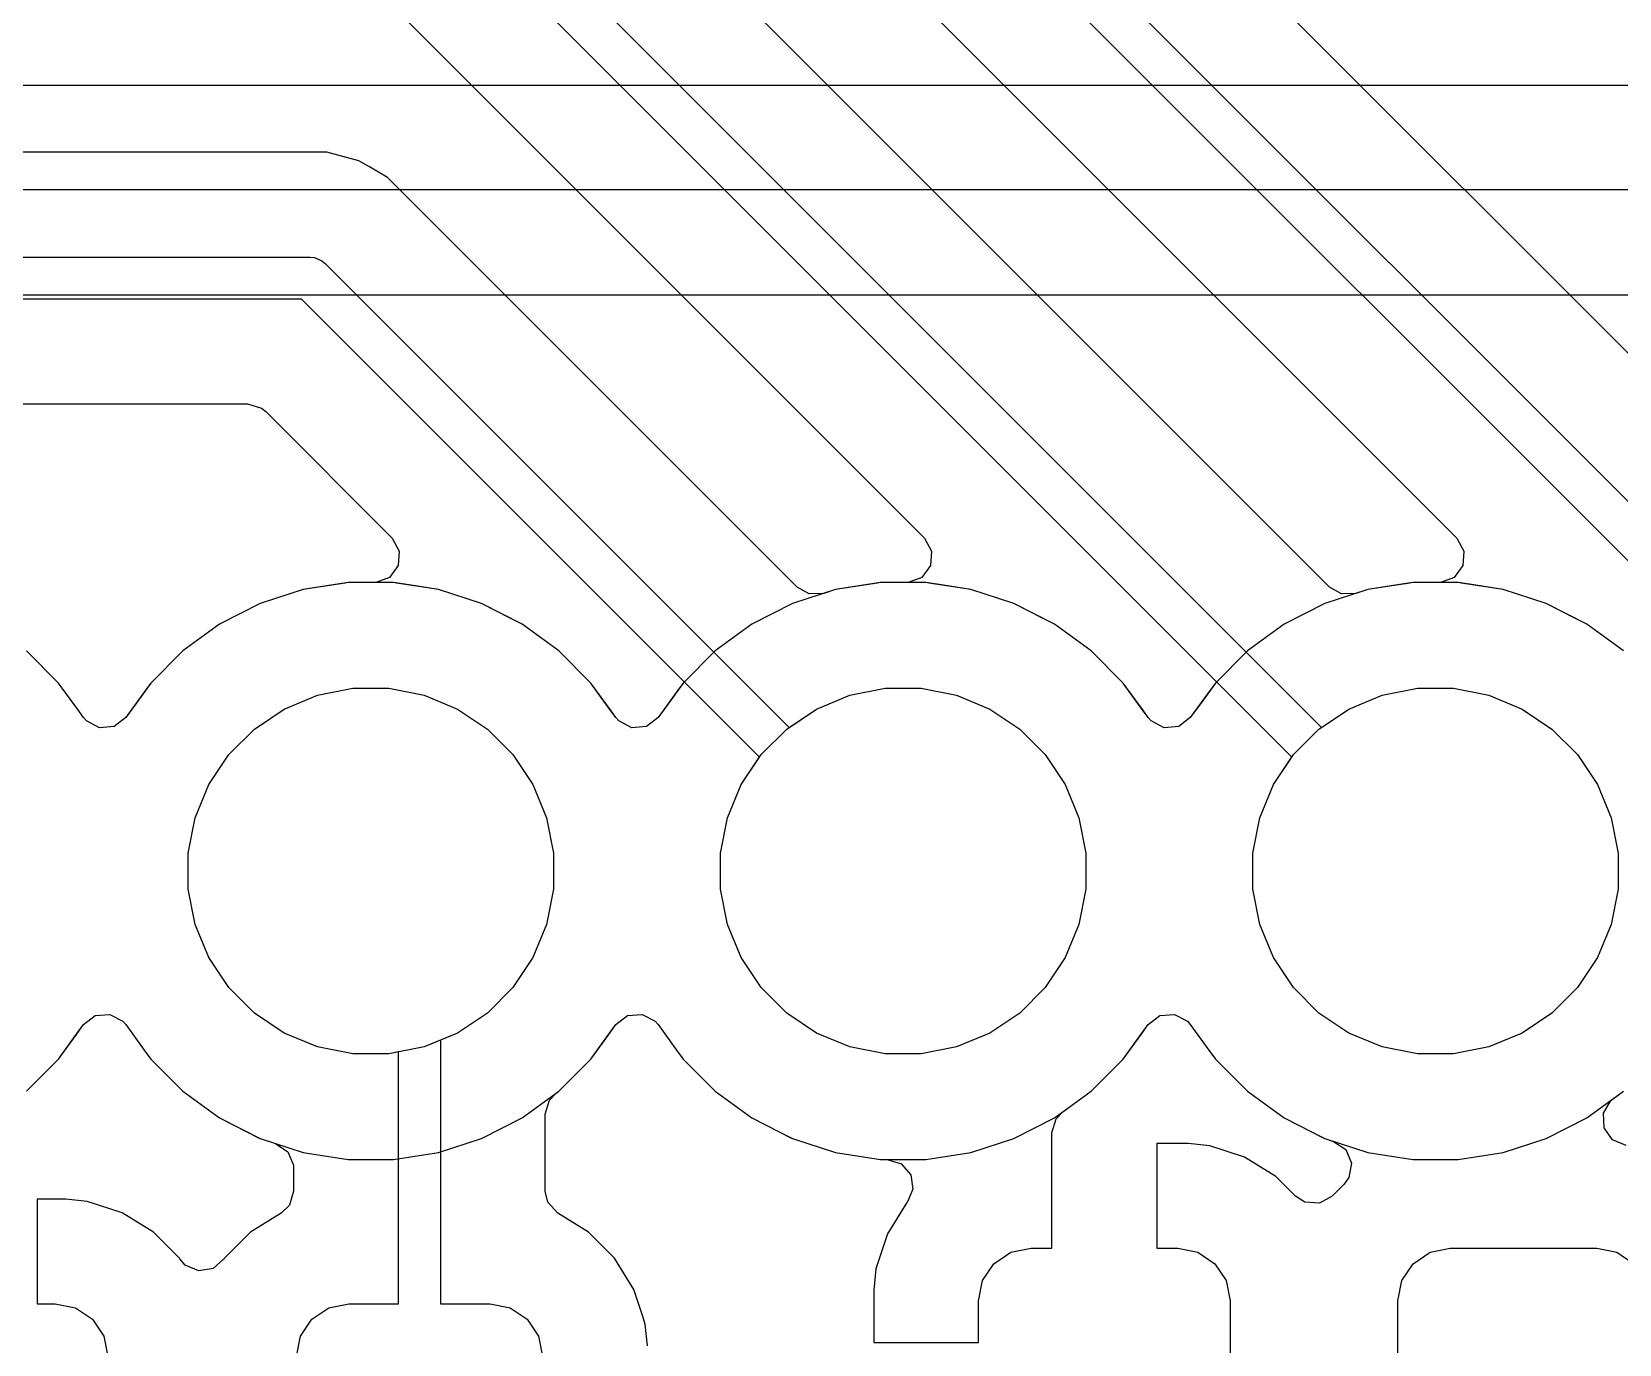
# Model space of a CAD drawing. Header units: inches. Extents: x 6.57 to 9.79, y -8.72 to -3.17.
# Drawn here: x 8.7749 to 9.0731, y -8.5928 to -8.3463 of the extents above; entities that cross this region are included whole.
import ezdxf

# ---------------------------------------------------------------- set-up
doc = ezdxf.new("R2010")
doc.units = ezdxf.units.IN
doc.header["$MEASUREMENT"] = 0
doc.layers.add('F.Cu', color=13, linetype='CONTINUOUS', true_color=0xc83434)

msp = doc.modelspace()

# ---------------------------------------------------------------- linework, layer by layer
at = {"layer": 'F.Cu', "linetype": 'CONTINUOUS'}
for p, q in [((8.59257, -8.05236), (9.01717, -8.47695)), ((8.69281, -8.0526), (9.11717, -8.47695)), ((9.0116, -8.48252), (8.58585, -8.05678)), ((9.1116, -8.48252), (8.68609, -8.05701)), ((8.5744, -8.07319), (8.94261, -8.4414)), ((8.67464, -8.07343), (9.04261, -8.4414)), ((9.01869, -8.45061), (8.8041, -8.23602)), ((9.11869, -8.45061), (8.97206, -8.30398)), ((8.57638, -8.3563), (9.46021, -8.3563)), ((8.82379, -8.36891), (8.41421, -8.36891)), ((8.82408, -8.36891), (8.82379, -8.36891)), ((8.82379, -8.36891), (8.82379, -8.36891)), ((8.83031, -8.36891), (8.82408, -8.36891)), ((8.83632, -8.37052), (8.83031, -8.36891)), ((8.8383, -8.37166), (8.83632, -8.37052)), ((8.84171, -8.37363), (8.8383, -8.37166)), ((8.8383, -8.37166), (8.8383, -8.37166)), ((8.8383, -8.37166), (8.8383, -8.37166)), ((8.84639, -8.37831), (8.84171, -8.37363)), ((8.84171, -8.37363), (8.84171, -8.37363)), ((9.46429, -8.37598), (8.58045, -8.37598)), ((8.91869, -8.45061), (8.84639, -8.37831)), ((8.84639, -8.37831), (8.84639, -8.37831)), ((8.40403, -8.38861), (8.8272, -8.38861)), ((8.8272, -8.38861), (8.82797, -8.38869)), ((8.82797, -8.38869), (8.82938, -8.38928)), ((8.82938, -8.38928), (8.82998, -8.38977)), ((8.82998, -8.38977), (8.91717, -8.47695)), ((8.82557, -8.39649), (8.40239, -8.39649)), ((8.59064, -8.39569), (9.4672, -8.39569)), ((8.9116, -8.48252), (8.82557, -8.39649)), ((8.41272, -8.41619), (8.81538, -8.41619)), ((8.81538, -8.41619), (8.81802, -8.41697)), ((8.81802, -8.41697), (8.81883, -8.41762)), ((8.81883, -8.41762), (8.84261, -8.4414)), ((8.84261, -8.4414), (8.84393, -8.44381)), ((8.94261, -8.4414), (8.94393, -8.44381)), ((9.04261, -8.4414), (9.04393, -8.44381)), ((8.84393, -8.44381), (8.84373, -8.44656)), ((8.94393, -8.44381), (8.94373, -8.44656)), ((9.04393, -8.44381), (9.04373, -8.44656)), ((8.84208, -8.44876), (8.83951, -8.44972)), ((8.84373, -8.44656), (8.84208, -8.44876)), ((8.94208, -8.44876), (8.93951, -8.44972)), ((8.94373, -8.44656), (8.94208, -8.44876)), ((9.04208, -8.44876), (9.03951, -8.44972)), ((9.04373, -8.44656), (9.04208, -8.44876)), ((8.82589, -8.45107), (8.81778, -8.4537)), ((8.82589, -8.45107), (8.81778, -8.4537)), ((8.82589, -8.45107), (8.81778, -8.4537)), ((8.82589, -8.45107), (8.81778, -8.4537)), ((8.83375, -8.44982), (8.82589, -8.45107)), ((8.83189, -8.45012), (8.82589, -8.45107)), ((8.83151, -8.45018), (8.82589, -8.45107)), ((8.83151, -8.45018), (8.82589, -8.45107)), ((8.82589, -8.45107), (8.82589, -8.45107)), ((8.82589, -8.45107), (8.82589, -8.45107)), ((8.82589, -8.45107), (8.82589, -8.45107)), ((8.82589, -8.45107), (8.82589, -8.45107)), ((8.83432, -8.44973), (8.83151, -8.45018)), ((8.83432, -8.44973), (8.83151, -8.45018)), ((8.83432, -8.44973), (8.83189, -8.45012)), ((8.83432, -8.44973), (8.83375, -8.44982)), ((8.83916, -8.44973), (8.83432, -8.44973)), ((8.84285, -8.44973), (8.83432, -8.44973)), ((8.84285, -8.44973), (8.83432, -8.44973)), ((8.84285, -8.44973), (8.83432, -8.44973)), ((8.83951, -8.44972), (8.83916, -8.44973)), ((8.84342, -8.44982), (8.84285, -8.44973)), ((8.84496, -8.45007), (8.84285, -8.44973)), ((8.84496, -8.45007), (8.84285, -8.44973)), ((8.85128, -8.45107), (8.84342, -8.44982)), ((8.85128, -8.45107), (8.84496, -8.45007)), ((8.85128, -8.45107), (8.84496, -8.45007)), ((8.85939, -8.4537), (8.85128, -8.45107)), ((8.85939, -8.4537), (8.85128, -8.45107)), ((8.85939, -8.4537), (8.85128, -8.45107)), ((8.92589, -8.45107), (8.91778, -8.4537)), ((8.92589, -8.45107), (8.91778, -8.4537)), ((8.92589, -8.45107), (8.91778, -8.4537)), ((8.9209, -8.45187), (8.91869, -8.45061)), ((8.92589, -8.45107), (8.92365, -8.4518)), ((8.93375, -8.44982), (8.92589, -8.45107)), ((8.93189, -8.45012), (8.92589, -8.45107)), ((8.93151, -8.45018), (8.92589, -8.45107)), ((8.93151, -8.45018), (8.92589, -8.45107)), ((8.92589, -8.45107), (8.92589, -8.45107)), ((8.92589, -8.45107), (8.92589, -8.45107)), ((8.92589, -8.45107), (8.92589, -8.45107)), ((8.93432, -8.44973), (8.93151, -8.45018)), ((8.93432, -8.44973), (8.93151, -8.45018)), ((8.93432, -8.44973), (8.93189, -8.45012)), ((8.93432, -8.44973), (8.93375, -8.44982)), ((8.93916, -8.44973), (8.93432, -8.44973)), ((8.94285, -8.44973), (8.93432, -8.44973)), ((8.94285, -8.44973), (8.93432, -8.44973)), ((8.94285, -8.44973), (8.93432, -8.44973)), ((8.93951, -8.44972), (8.93916, -8.44973)), ((8.94342, -8.44982), (8.94285, -8.44973)), ((8.94496, -8.45007), (8.94285, -8.44973)), ((8.94496, -8.45007), (8.94285, -8.44973)), ((8.95128, -8.45107), (8.94342, -8.44982)), ((8.95128, -8.45107), (8.94496, -8.45007)), ((8.95128, -8.45107), (8.94496, -8.45007)), ((8.95939, -8.4537), (8.95128, -8.45107)), ((8.95939, -8.4537), (8.95128, -8.45107)), ((8.95939, -8.4537), (8.95128, -8.45107)), ((9.02589, -8.45107), (9.01778, -8.4537)), ((9.02589, -8.45107), (9.01778, -8.4537)), ((9.02589, -8.45107), (9.01778, -8.4537)), ((9.0209, -8.45187), (9.01869, -8.45061)), ((9.02589, -8.45107), (9.02365, -8.4518)), ((9.03374, -8.44982), (9.02589, -8.45107)), ((9.03263, -8.45), (9.02589, -8.45107)), ((9.03189, -8.45012), (9.02589, -8.45107)), ((9.03151, -8.45018), (9.02589, -8.45107)), ((9.02589, -8.45107), (9.02589, -8.45107)), ((9.02589, -8.45107), (9.02589, -8.45107)), ((9.02589, -8.45107), (9.02589, -8.45107)), ((9.03432, -8.44973), (9.03151, -8.45018)), ((9.03432, -8.44973), (9.03189, -8.45012)), ((9.03432, -8.44973), (9.03263, -8.45)), ((9.03432, -8.44973), (9.03374, -8.44982)), ((9.03916, -8.44973), (9.03432, -8.44973)), ((9.04285, -8.44973), (9.03432, -8.44973)), ((9.04285, -8.44973), (9.03432, -8.44973)), ((9.04285, -8.44973), (9.03432, -8.44973)), ((9.03951, -8.44972), (9.03916, -8.44973)), ((9.04342, -8.44982), (9.04285, -8.44973)), ((9.04496, -8.45007), (9.04285, -8.44973)), ((9.04496, -8.45007), (9.04285, -8.44973)), ((9.05128, -8.45107), (9.04342, -8.44982)), ((9.05128, -8.45107), (9.04496, -8.45007)), ((9.05128, -8.45107), (9.04496, -8.45007)), ((9.05939, -8.4537), (9.05128, -8.45107)), ((9.05939, -8.4537), (9.05128, -8.45107)), ((9.05939, -8.4537), (9.05128, -8.45107)), ((8.81778, -8.4537), (8.81017, -8.45758)), ((8.81778, -8.4537), (8.81017, -8.45758)), ((8.81778, -8.4537), (8.81017, -8.45758)), ((8.81778, -8.4537), (8.81017, -8.45758)), ((8.86699, -8.45758), (8.85939, -8.4537)), ((8.86699, -8.45758), (8.85939, -8.4537)), ((8.86487, -8.45649), (8.85939, -8.4537)), ((8.91778, -8.4537), (8.91017, -8.45758)), ((8.91778, -8.4537), (8.91017, -8.45758)), ((8.91778, -8.4537), (8.91017, -8.45758)), ((8.92365, -8.4518), (8.9209, -8.45187)), ((8.96699, -8.45758), (8.95939, -8.4537)), ((8.96699, -8.45758), (8.95939, -8.4537)), ((8.96487, -8.45649), (8.95939, -8.4537)), ((9.01778, -8.4537), (9.01017, -8.45758)), ((9.01778, -8.4537), (9.01017, -8.45758)), ((9.01778, -8.4537), (9.01017, -8.45758)), ((9.02365, -8.4518), (9.0209, -8.45187)), ((9.06699, -8.45758), (9.05939, -8.4537)), ((9.06699, -8.45758), (9.05939, -8.4537)), ((9.06487, -8.45649), (9.05939, -8.4537)), ((8.81017, -8.45758), (8.80327, -8.46259)), ((8.81017, -8.45758), (8.80327, -8.46259)), ((8.81017, -8.45758), (8.80327, -8.46259)), ((8.81017, -8.45758), (8.80327, -8.46259)), ((8.86699, -8.45758), (8.86487, -8.45649)), ((8.87389, -8.46259), (8.86699, -8.45758)), ((8.86699, -8.45758), (8.86699, -8.45758)), ((8.87389, -8.46259), (8.86699, -8.45758)), ((8.87389, -8.46259), (8.86699, -8.45758)), ((8.91017, -8.45758), (8.90327, -8.46259)), ((8.91017, -8.45758), (8.90327, -8.46259)), ((8.91017, -8.45758), (8.90327, -8.46259)), ((8.96699, -8.45758), (8.96487, -8.45649)), ((8.97389, -8.46259), (8.96699, -8.45758)), ((8.96699, -8.45758), (8.96699, -8.45758)), ((8.97389, -8.46259), (8.96699, -8.45758)), ((8.97389, -8.46259), (8.96699, -8.45758)), ((9.01017, -8.45758), (9.00327, -8.46259)), ((9.01017, -8.45758), (9.00327, -8.46259)), ((9.01017, -8.45758), (9.00327, -8.46259)), ((9.06699, -8.45758), (9.06487, -8.45649)), ((9.07389, -8.46259), (9.06699, -8.45758)), ((9.06699, -8.45758), (9.06699, -8.45758)), ((9.07389, -8.46259), (9.06699, -8.45758)), ((9.07389, -8.46259), (9.06699, -8.45758)), ((8.77993, -8.46862), (8.77389, -8.46259)), ((8.77993, -8.46862), (8.77389, -8.46259)), ((8.77993, -8.46862), (8.77389, -8.46259)), ((8.77993, -8.46862), (8.77389, -8.46259)), ((8.80327, -8.46259), (8.79724, -8.46862)), ((8.80327, -8.46259), (8.79724, -8.46862)), ((8.80327, -8.46259), (8.79724, -8.46862)), ((8.80327, -8.46259), (8.79724, -8.46862)), ((8.87993, -8.46862), (8.87389, -8.46259)), ((8.87993, -8.46862), (8.87389, -8.46259)), ((8.87993, -8.46862), (8.87389, -8.46259)), ((8.90327, -8.46259), (8.89724, -8.46862)), ((8.90327, -8.46259), (8.89724, -8.46862)), ((8.90327, -8.46259), (8.89724, -8.46862)), ((8.97993, -8.46862), (8.97389, -8.46259)), ((8.97993, -8.46862), (8.97389, -8.46259)), ((8.97993, -8.46862), (8.97389, -8.46259)), ((9.00327, -8.46259), (8.99724, -8.46862)), ((9.00327, -8.46259), (8.99724, -8.46862)), ((9.00327, -8.46259), (8.99724, -8.46862)), ((8.78373, -8.47386), (8.77993, -8.46862)), ((8.78351, -8.47356), (8.77993, -8.46862)), ((8.78373, -8.47386), (8.77993, -8.46862)), ((8.78373, -8.47386), (8.77993, -8.46862)), ((8.79724, -8.46862), (8.79442, -8.47251)), ((8.79724, -8.46862), (8.79442, -8.47251)), ((8.79724, -8.46862), (8.79442, -8.47251)), ((8.79724, -8.46862), (8.79646, -8.4697)), ((8.79724, -8.46862), (8.79724, -8.46862)), ((8.79724, -8.46862), (8.79724, -8.46862)), ((8.79724, -8.46862), (8.79724, -8.46862)), ((8.79724, -8.46862), (8.79724, -8.46862)), ((8.79724, -8.46862), (8.79724, -8.46862)), ((8.79724, -8.46862), (8.79724, -8.46862)), ((8.79724, -8.46862), (8.79724, -8.46862)), ((8.79724, -8.46862), (8.79724, -8.46862)), ((8.82857, -8.47092), (8.8352, -8.4696)), ((8.82857, -8.47092), (8.8352, -8.4696)), ((8.82857, -8.47092), (8.8352, -8.4696)), ((8.82857, -8.47092), (8.8352, -8.4696)), ((8.8352, -8.4696), (8.84196, -8.4696)), ((8.8352, -8.4696), (8.84196, -8.4696)), ((8.8352, -8.4696), (8.84196, -8.4696)), ((8.8352, -8.4696), (8.84196, -8.4696)), ((8.84196, -8.4696), (8.8486, -8.47092)), ((8.84196, -8.4696), (8.8486, -8.47092)), ((8.84196, -8.4696), (8.8486, -8.47092)), ((8.84196, -8.4696), (8.8486, -8.47092)), ((8.88351, -8.47356), (8.87993, -8.46862)), ((8.88373, -8.47386), (8.87993, -8.46862)), ((8.88373, -8.47386), (8.87993, -8.46862)), ((8.89724, -8.46862), (8.89442, -8.47251)), ((8.89724, -8.46862), (8.89442, -8.47251)), ((8.89724, -8.46862), (8.89646, -8.4697)), ((8.89724, -8.46862), (8.89724, -8.46862)), ((8.89724, -8.46862), (8.89724, -8.46862)), ((8.89724, -8.46862), (8.89724, -8.46862)), ((8.89724, -8.46862), (8.89724, -8.46862)), ((8.89724, -8.46862), (8.89724, -8.46862)), ((8.89724, -8.46862), (8.89724, -8.46862)), ((8.92857, -8.47092), (8.9352, -8.4696)), ((8.92857, -8.47092), (8.9352, -8.4696)), ((8.92857, -8.47092), (8.9352, -8.4696)), ((8.92857, -8.47092), (8.9352, -8.4696)), ((8.9352, -8.4696), (8.94196, -8.4696)), ((8.9352, -8.4696), (8.94196, -8.4696)), ((8.9352, -8.4696), (8.94196, -8.4696)), ((8.9352, -8.4696), (8.94196, -8.4696)), ((8.94196, -8.4696), (8.9486, -8.47092)), ((8.94196, -8.4696), (8.9486, -8.47092)), ((8.94196, -8.4696), (8.9486, -8.47092)), ((8.94196, -8.4696), (8.9486, -8.47092)), ((8.98351, -8.47356), (8.97993, -8.46862)), ((8.98373, -8.47386), (8.97993, -8.46862)), ((8.98373, -8.47386), (8.97993, -8.46862)), ((8.99724, -8.46862), (8.99442, -8.47251)), ((8.99724, -8.46862), (8.99442, -8.47251)), ((8.99724, -8.46862), (8.99646, -8.4697)), ((8.99724, -8.46862), (8.99724, -8.46862)), ((8.99724, -8.46862), (8.99724, -8.46862)), ((8.99724, -8.46862), (8.99724, -8.46862)), ((8.99724, -8.46862), (8.99724, -8.46862)), ((8.99724, -8.46862), (8.99724, -8.46862)), ((8.99724, -8.46862), (8.99724, -8.46862)), ((9.02857, -8.47092), (9.0352, -8.4696)), ((9.02857, -8.47092), (9.0352, -8.4696)), ((9.02857, -8.47092), (9.0352, -8.4696)), ((9.02857, -8.47092), (9.0352, -8.4696)), ((9.0352, -8.4696), (9.04196, -8.4696)), ((9.0352, -8.4696), (9.04196, -8.4696)), ((9.0352, -8.4696), (9.04196, -8.4696)), ((9.0352, -8.4696), (9.04196, -8.4696)), ((9.04196, -8.4696), (9.0486, -8.47092)), ((9.04196, -8.4696), (9.0486, -8.47092)), ((9.04196, -8.4696), (9.0486, -8.47092)), ((9.04196, -8.4696), (9.0486, -8.47092)), ((8.79646, -8.4697), (8.79253, -8.4751)), ((8.79442, -8.47251), (8.79253, -8.4751)), ((8.79442, -8.47251), (8.79253, -8.4751)), ((8.79442, -8.47251), (8.79253, -8.4751)), ((8.82232, -8.47351), (8.82857, -8.47092)), ((8.82232, -8.47351), (8.82857, -8.47092)), ((8.82232, -8.47351), (8.82857, -8.47092)), ((8.82232, -8.47351), (8.82857, -8.47092)), ((8.8486, -8.47092), (8.85485, -8.47351)), ((8.8486, -8.47092), (8.85485, -8.47351)), ((8.8486, -8.47092), (8.85485, -8.47351)), ((8.8486, -8.47092), (8.85485, -8.47351)), ((8.89646, -8.4697), (8.89253, -8.4751)), ((8.89442, -8.47251), (8.89253, -8.4751)), ((8.89442, -8.47251), (8.89253, -8.4751)), ((8.92232, -8.47351), (8.92857, -8.47092)), ((8.92232, -8.47351), (8.92857, -8.47092)), ((8.92232, -8.47351), (8.92857, -8.47092)), ((8.92232, -8.47351), (8.92857, -8.47092)), ((8.9486, -8.47092), (8.95485, -8.47351)), ((8.9486, -8.47092), (8.95485, -8.47351)), ((8.9486, -8.47092), (8.95485, -8.47351)), ((8.9486, -8.47092), (8.95485, -8.47351)), ((8.99646, -8.4697), (8.99253, -8.4751)), ((8.99442, -8.47251), (8.99253, -8.4751)), ((8.99442, -8.47251), (8.99253, -8.4751)), ((9.02232, -8.47351), (9.02857, -8.47092)), ((9.02232, -8.47351), (9.02857, -8.47092)), ((9.02232, -8.47351), (9.02857, -8.47092)), ((9.02232, -8.47351), (9.02857, -8.47092)), ((9.0486, -8.47092), (9.05485, -8.47351)), ((9.0486, -8.47092), (9.05485, -8.47351)), ((9.0486, -8.47092), (9.05485, -8.47351)), ((9.0486, -8.47092), (9.05485, -8.47351)), ((8.78463, -8.4751), (8.78351, -8.47356)), ((8.78463, -8.4751), (8.78373, -8.47386)), ((8.78463, -8.4751), (8.78373, -8.47386)), ((8.78463, -8.4751), (8.78373, -8.47386)), ((8.78518, -8.47573), (8.78463, -8.4751)), ((8.78518, -8.47573), (8.78463, -8.4751)), ((8.78518, -8.47573), (8.78463, -8.4751)), ((8.78518, -8.47573), (8.78463, -8.4751)), ((8.79253, -8.4751), (8.79035, -8.47678)), ((8.79253, -8.4751), (8.79035, -8.47678)), ((8.79253, -8.4751), (8.79035, -8.47678)), ((8.79253, -8.4751), (8.79035, -8.47678)), ((8.8167, -8.47727), (8.82232, -8.47351)), ((8.8167, -8.47727), (8.82232, -8.47351)), ((8.8167, -8.47727), (8.82232, -8.47351)), ((8.8167, -8.47727), (8.82232, -8.47351)), ((8.85485, -8.47351), (8.86047, -8.47727)), ((8.85485, -8.47351), (8.86047, -8.47727)), ((8.85485, -8.47351), (8.86047, -8.47727)), ((8.85485, -8.47351), (8.86047, -8.47727)), ((8.88463, -8.4751), (8.88351, -8.47356)), ((8.88463, -8.4751), (8.88373, -8.47386)), ((8.88463, -8.4751), (8.88373, -8.47386)), ((8.88518, -8.47573), (8.88463, -8.4751)), ((8.88518, -8.47573), (8.88463, -8.4751)), ((8.88518, -8.47573), (8.88463, -8.4751)), ((8.89253, -8.4751), (8.89035, -8.47678)), ((8.89253, -8.4751), (8.89035, -8.47678)), ((8.89253, -8.4751), (8.89035, -8.47678)), ((8.9167, -8.47727), (8.92232, -8.47351)), ((8.9167, -8.47727), (8.92232, -8.47351)), ((8.9167, -8.47727), (8.92232, -8.47351)), ((8.91717, -8.47695), (8.92232, -8.47351)), ((8.95485, -8.47351), (8.96047, -8.47727)), ((8.95485, -8.47351), (8.96047, -8.47727)), ((8.95485, -8.47351), (8.96047, -8.47727)), ((8.95485, -8.47351), (8.96047, -8.47727)), ((8.98463, -8.4751), (8.98351, -8.47356)), ((8.98463, -8.4751), (8.98373, -8.47386)), ((8.98463, -8.4751), (8.98373, -8.47386)), ((8.98518, -8.47573), (8.98463, -8.4751)), ((8.98518, -8.47573), (8.98463, -8.4751)), ((8.98518, -8.47573), (8.98463, -8.4751)), ((8.99253, -8.4751), (8.99035, -8.47678)), ((8.99253, -8.4751), (8.99035, -8.47678)), ((8.99253, -8.4751), (8.99035, -8.47678)), ((9.0167, -8.47727), (9.02232, -8.47351)), ((9.0167, -8.47727), (9.02232, -8.47351)), ((9.0167, -8.47727), (9.02232, -8.47351)), ((9.01717, -8.47695), (9.02232, -8.47351)), ((9.05485, -8.47351), (9.06047, -8.47727)), ((9.05485, -8.47351), (9.06047, -8.47727)), ((9.05485, -8.47351), (9.06047, -8.47727)), ((9.05485, -8.47351), (9.06047, -8.47727)), ((8.78761, -8.47702), (8.78518, -8.47573)), ((8.78761, -8.47702), (8.78518, -8.47573)), ((8.78761, -8.47702), (8.78518, -8.47573)), ((8.78761, -8.47702), (8.78518, -8.47573)), ((8.79035, -8.47678), (8.78761, -8.47702)), ((8.79035, -8.47678), (8.78761, -8.47702)), ((8.79035, -8.47678), (8.78761, -8.47702)), ((8.79035, -8.47678), (8.78761, -8.47702)), ((8.81191, -8.48205), (8.8167, -8.47727)), ((8.81191, -8.48205), (8.8167, -8.47727)), ((8.81191, -8.48205), (8.8167, -8.47727)), ((8.81191, -8.48205), (8.8167, -8.47727)), ((8.86047, -8.47727), (8.86525, -8.48205)), ((8.86047, -8.47727), (8.86525, -8.48205)), ((8.86047, -8.47727), (8.86525, -8.48205)), ((8.86047, -8.47727), (8.86525, -8.48205)), ((8.88761, -8.47702), (8.88518, -8.47573)), ((8.88761, -8.47702), (8.88518, -8.47573)), ((8.88761, -8.47702), (8.88518, -8.47573)), ((8.89035, -8.47678), (8.88761, -8.47702)), ((8.89035, -8.47678), (8.88761, -8.47702)), ((8.89035, -8.47678), (8.88761, -8.47702)), ((8.91191, -8.48205), (8.9167, -8.47727)), ((8.91191, -8.48205), (8.9167, -8.47727)), ((8.91191, -8.48205), (8.9167, -8.47727)), ((8.96047, -8.47727), (8.96525, -8.48205)), ((8.96047, -8.47727), (8.96525, -8.48205)), ((8.96047, -8.47727), (8.96525, -8.48205)), ((8.96047, -8.47727), (8.96525, -8.48205)), ((8.98761, -8.47702), (8.98518, -8.47573)), ((8.98761, -8.47702), (8.98518, -8.47573)), ((8.98761, -8.47702), (8.98518, -8.47573)), ((8.99035, -8.47678), (8.98761, -8.47702)), ((8.99035, -8.47678), (8.98761, -8.47702)), ((8.99035, -8.47678), (8.98761, -8.47702)), ((9.01191, -8.48205), (9.0167, -8.47727)), ((9.01191, -8.48205), (9.0167, -8.47727)), ((9.01191, -8.48205), (9.0167, -8.47727)), ((9.06047, -8.47727), (9.06525, -8.48205)), ((9.06047, -8.47727), (9.06525, -8.48205)), ((9.06047, -8.47727), (9.06525, -8.48205)), ((9.06047, -8.47727), (9.06525, -8.48205)), ((8.80816, -8.48767), (8.81191, -8.48205)), ((8.80816, -8.48767), (8.81191, -8.48205)), ((8.80816, -8.48767), (8.81191, -8.48205)), ((8.80816, -8.48767), (8.81191, -8.48205)), ((8.86525, -8.48205), (8.86901, -8.48767)), ((8.86525, -8.48205), (8.86901, -8.48767)), ((8.86525, -8.48205), (8.86901, -8.48767)), ((8.86525, -8.48205), (8.86901, -8.48767)), ((8.90816, -8.48767), (8.91191, -8.48205)), ((8.90816, -8.48767), (8.91191, -8.48205)), ((8.90816, -8.48767), (8.91191, -8.48205)), ((8.90816, -8.48767), (8.9116, -8.48252)), ((8.96525, -8.48205), (8.96901, -8.48767)), ((8.96525, -8.48205), (8.96901, -8.48767)), ((8.96525, -8.48205), (8.96901, -8.48767)), ((8.96525, -8.48205), (8.96901, -8.48767)), ((9.00816, -8.48767), (9.01191, -8.48205)), ((9.00816, -8.48767), (9.01191, -8.48205)), ((9.00816, -8.48767), (9.01191, -8.48205)), ((9.00816, -8.48767), (9.0116, -8.48252)), ((9.06525, -8.48205), (9.06901, -8.48767)), ((9.06525, -8.48205), (9.06901, -8.48767)), ((9.06525, -8.48205), (9.06901, -8.48767)), ((9.06525, -8.48205), (9.06901, -8.48767)), ((8.80557, -8.49392), (8.80816, -8.48767)), ((8.80557, -8.49392), (8.80816, -8.48767)), ((8.80557, -8.49392), (8.80816, -8.48767)), ((8.80557, -8.49392), (8.80816, -8.48767)), ((8.86901, -8.48767), (8.8716, -8.49392)), ((8.86901, -8.48767), (8.8716, -8.49392)), ((8.86901, -8.48767), (8.8716, -8.49392)), ((8.86901, -8.48767), (8.8716, -8.49392)), ((8.90557, -8.49392), (8.90816, -8.48767)), ((8.90557, -8.49392), (8.90816, -8.48767)), ((8.90557, -8.49392), (8.90816, -8.48767)), ((8.90557, -8.49392), (8.90816, -8.48767)), ((8.96901, -8.48767), (8.9716, -8.49392)), ((8.96901, -8.48767), (8.9716, -8.49392)), ((8.96901, -8.48767), (8.9716, -8.49392)), ((8.96901, -8.48767), (8.9716, -8.49392)), ((9.00557, -8.49392), (9.00816, -8.48767)), ((9.00557, -8.49392), (9.00816, -8.48767)), ((9.00557, -8.49392), (9.00816, -8.48767)), ((9.00557, -8.49392), (9.00816, -8.48767)), ((9.06901, -8.48767), (9.0716, -8.49392)), ((9.06901, -8.48767), (9.0716, -8.49392)), ((9.06901, -8.48767), (9.0716, -8.49392)), ((9.06901, -8.48767), (9.0716, -8.49392)), ((8.80425, -8.50056), (8.80557, -8.49392)), ((8.80425, -8.50056), (8.80557, -8.49392)), ((8.80425, -8.50056), (8.80557, -8.49392)), ((8.80425, -8.50056), (8.80557, -8.49392)), ((8.8716, -8.49392), (8.87292, -8.50056)), ((8.8716, -8.49392), (8.87292, -8.50056)), ((8.8716, -8.49392), (8.87292, -8.50056)), ((8.8716, -8.49392), (8.87292, -8.50056)), ((8.90425, -8.50056), (8.90557, -8.49392)), ((8.90425, -8.50056), (8.90557, -8.49392)), ((8.90425, -8.50056), (8.90557, -8.49392)), ((8.90425, -8.50056), (8.90557, -8.49392)), ((8.9716, -8.49392), (8.97292, -8.50056)), ((8.9716, -8.49392), (8.97292, -8.50056)), ((8.9716, -8.49392), (8.97292, -8.50056)), ((8.9716, -8.49392), (8.97292, -8.50056)), ((9.00425, -8.50056), (9.00557, -8.49392)), ((9.00425, -8.50056), (9.00557, -8.49392)), ((9.00425, -8.50056), (9.00557, -8.49392)), ((9.00425, -8.50056), (9.00557, -8.49392)), ((9.0716, -8.49392), (9.07292, -8.50056)), ((9.0716, -8.49392), (9.07292, -8.50056)), ((9.0716, -8.49392), (9.07292, -8.50056)), ((9.0716, -8.49392), (9.07292, -8.50056)), ((8.80425, -8.50732), (8.80425, -8.50056)), ((8.80425, -8.50732), (8.80425, -8.50056)), ((8.80425, -8.50732), (8.80425, -8.50056)), ((8.80425, -8.50732), (8.80425, -8.50056)), ((8.87292, -8.50056), (8.87292, -8.50732)), ((8.87292, -8.50056), (8.87292, -8.50732)), ((8.87292, -8.50056), (8.87292, -8.50732)), ((8.87292, -8.50056), (8.87292, -8.50732)), ((8.90425, -8.50732), (8.90425, -8.50056)), ((8.90425, -8.50732), (8.90425, -8.50056)), ((8.90425, -8.50732), (8.90425, -8.50056)), ((8.90425, -8.50732), (8.90425, -8.50056)), ((8.97292, -8.50056), (8.97292, -8.50732)), ((8.97292, -8.50056), (8.97292, -8.50732)), ((8.97292, -8.50056), (8.97292, -8.50732)), ((8.97292, -8.50056), (8.97292, -8.50732)), ((9.00425, -8.50732), (9.00425, -8.50056)), ((9.00425, -8.50732), (9.00425, -8.50056)), ((9.00425, -8.50732), (9.00425, -8.50056)), ((9.00425, -8.50732), (9.00425, -8.50056)), ((9.07292, -8.50056), (9.07292, -8.50732)), ((9.07292, -8.50056), (9.07292, -8.50732)), ((9.07292, -8.50056), (9.07292, -8.50732)), ((9.07292, -8.50056), (9.07292, -8.50732)), ((8.80557, -8.51395), (8.80425, -8.50732)), ((8.80557, -8.51395), (8.80425, -8.50732)), ((8.80557, -8.51395), (8.80425, -8.50732)), ((8.80557, -8.51395), (8.80425, -8.50732)), ((8.87292, -8.50732), (8.8716, -8.51395)), ((8.87292, -8.50732), (8.8716, -8.51395)), ((8.87292, -8.50732), (8.8716, -8.51395)), ((8.87292, -8.50732), (8.8716, -8.51395)), ((8.90557, -8.51395), (8.90425, -8.50732)), ((8.90557, -8.51395), (8.90425, -8.50732)), ((8.90557, -8.51395), (8.90425, -8.50732)), ((8.90557, -8.51395), (8.90425, -8.50732)), ((8.97292, -8.50732), (8.9716, -8.51395)), ((8.97292, -8.50732), (8.9716, -8.51395)), ((8.97292, -8.50732), (8.9716, -8.51395)), ((8.97292, -8.50732), (8.9716, -8.51395)), ((9.00557, -8.51395), (9.00425, -8.50732)), ((9.00557, -8.51395), (9.00425, -8.50732)), ((9.00557, -8.51395), (9.00425, -8.50732)), ((9.00557, -8.51395), (9.00425, -8.50732)), ((9.07292, -8.50732), (9.0716, -8.51395)), ((9.07292, -8.50732), (9.0716, -8.51395)), ((9.07292, -8.50732), (9.0716, -8.51395)), ((9.07292, -8.50732), (9.0716, -8.51395)), ((8.80816, -8.5202), (8.80557, -8.51395)), ((8.80816, -8.5202), (8.80557, -8.51395)), ((8.80816, -8.5202), (8.80557, -8.51395)), ((8.80816, -8.5202), (8.80557, -8.51395)), ((8.8716, -8.51395), (8.86901, -8.5202)), ((8.8716, -8.51395), (8.86901, -8.5202)), ((8.8716, -8.51395), (8.86901, -8.5202)), ((8.8716, -8.51395), (8.86901, -8.5202)), ((8.90816, -8.5202), (8.90557, -8.51395)), ((8.90816, -8.5202), (8.90557, -8.51395)), ((8.90816, -8.5202), (8.90557, -8.51395)), ((8.90816, -8.5202), (8.90557, -8.51395)), ((8.9716, -8.51395), (8.96901, -8.5202)), ((8.9716, -8.51395), (8.96901, -8.5202)), ((8.9716, -8.51395), (8.96901, -8.5202)), ((8.9716, -8.51395), (8.96901, -8.5202)), ((9.00816, -8.5202), (9.00557, -8.51395)), ((9.00816, -8.5202), (9.00557, -8.51395)), ((9.00816, -8.5202), (9.00557, -8.51395)), ((9.00816, -8.5202), (9.00557, -8.51395)), ((9.0716, -8.51395), (9.06901, -8.5202)), ((9.0716, -8.51395), (9.06901, -8.5202)), ((9.0716, -8.51395), (9.06901, -8.5202)), ((9.0716, -8.51395), (9.06901, -8.5202)), ((8.81191, -8.52582), (8.80816, -8.5202)), ((8.81191, -8.52582), (8.80816, -8.5202)), ((8.81191, -8.52582), (8.80816, -8.5202)), ((8.81191, -8.52582), (8.80816, -8.5202)), ((8.86901, -8.5202), (8.86525, -8.52582)), ((8.86901, -8.5202), (8.86525, -8.52582)), ((8.86901, -8.5202), (8.86525, -8.52582)), ((8.86901, -8.5202), (8.86525, -8.52582)), ((8.91191, -8.52582), (8.90816, -8.5202)), ((8.91191, -8.52582), (8.90816, -8.5202)), ((8.91191, -8.52582), (8.90816, -8.5202)), ((8.91191, -8.52582), (8.90816, -8.5202)), ((8.96901, -8.5202), (8.96525, -8.52582)), ((8.96901, -8.5202), (8.96525, -8.52582)), ((8.96901, -8.5202), (8.96525, -8.52582)), ((8.96901, -8.5202), (8.96525, -8.52582)), ((9.01191, -8.52582), (9.00816, -8.5202)), ((9.01191, -8.52582), (9.00816, -8.5202)), ((9.01191, -8.52582), (9.00816, -8.5202)), ((9.01191, -8.52582), (9.00816, -8.5202)), ((9.06901, -8.5202), (9.06525, -8.52582)), ((9.06901, -8.5202), (9.06525, -8.52582)), ((9.06901, -8.5202), (9.06525, -8.52582)), ((9.06901, -8.5202), (9.06525, -8.52582)), ((8.8167, -8.53061), (8.81191, -8.52582)), ((8.8167, -8.53061), (8.81191, -8.52582)), ((8.8167, -8.53061), (8.81191, -8.52582)), ((8.8167, -8.53061), (8.81191, -8.52582)), ((8.86525, -8.52582), (8.86047, -8.53061)), ((8.86525, -8.52582), (8.86047, -8.53061)), ((8.86525, -8.52582), (8.86047, -8.53061)), ((8.86525, -8.52582), (8.86047, -8.53061)), ((8.9167, -8.53061), (8.91191, -8.52582)), ((8.9167, -8.53061), (8.91191, -8.52582)), ((8.9167, -8.53061), (8.91191, -8.52582)), ((8.9167, -8.53061), (8.91191, -8.52582)), ((8.96525, -8.52582), (8.96047, -8.53061)), ((8.96525, -8.52582), (8.96047, -8.53061)), ((8.96525, -8.52582), (8.96047, -8.53061)), ((8.96525, -8.52582), (8.96047, -8.53061)), ((9.0167, -8.53061), (9.01191, -8.52582)), ((9.0167, -8.53061), (9.01191, -8.52582)), ((9.0167, -8.53061), (9.01191, -8.52582)), ((9.0167, -8.53061), (9.01191, -8.52582)), ((9.06525, -8.52582), (9.06047, -8.53061)), ((9.06525, -8.52582), (9.06047, -8.53061)), ((9.06525, -8.52582), (9.06047, -8.53061)), ((9.06525, -8.52582), (9.06047, -8.53061)), ((8.78463, -8.53277), (8.78681, -8.53109)), ((8.78463, -8.53277), (8.78681, -8.53109)), ((8.78463, -8.53277), (8.78681, -8.53109)), ((8.78463, -8.53277), (8.78681, -8.53109)), ((8.78681, -8.53109), (8.78955, -8.53086)), ((8.78681, -8.53109), (8.78955, -8.53086)), ((8.78681, -8.53109), (8.78955, -8.53086)), ((8.78681, -8.53109), (8.78955, -8.53086)), ((8.78955, -8.53086), (8.79199, -8.53214)), ((8.78955, -8.53086), (8.79199, -8.53214)), ((8.78955, -8.53086), (8.79199, -8.53214)), ((8.78955, -8.53086), (8.79199, -8.53214)), ((8.79199, -8.53214), (8.79253, -8.53277)), ((8.79199, -8.53214), (8.79253, -8.53277)), ((8.79199, -8.53214), (8.79253, -8.53277)), ((8.79199, -8.53214), (8.79253, -8.53277)), ((8.82232, -8.53436), (8.8167, -8.53061)), ((8.82232, -8.53436), (8.8167, -8.53061)), ((8.82232, -8.53436), (8.8167, -8.53061)), ((8.82232, -8.53436), (8.8167, -8.53061)), ((8.86047, -8.53061), (8.85485, -8.53436)), ((8.86047, -8.53061), (8.85485, -8.53436)), ((8.86047, -8.53061), (8.85485, -8.53436)), ((8.86047, -8.53061), (8.85485, -8.53436)), ((8.88463, -8.53277), (8.88681, -8.53109)), ((8.88463, -8.53277), (8.88681, -8.53109)), ((8.88463, -8.53277), (8.88681, -8.53109)), ((8.88463, -8.53277), (8.88681, -8.53109)), ((8.88681, -8.53109), (8.88955, -8.53086)), ((8.88681, -8.53109), (8.88955, -8.53086)), ((8.88681, -8.53109), (8.88955, -8.53086)), ((8.88681, -8.53109), (8.88955, -8.53086)), ((8.88955, -8.53086), (8.89199, -8.53214)), ((8.88955, -8.53086), (8.89199, -8.53214)), ((8.88955, -8.53086), (8.89199, -8.53214)), ((8.88955, -8.53086), (8.89199, -8.53214)), ((8.89199, -8.53214), (8.89253, -8.53277)), ((8.89199, -8.53214), (8.89253, -8.53277)), ((8.89199, -8.53214), (8.89253, -8.53277)), ((8.89199, -8.53214), (8.89253, -8.53277)), ((8.92232, -8.53436), (8.9167, -8.53061)), ((8.92232, -8.53436), (8.9167, -8.53061)), ((8.92232, -8.53436), (8.9167, -8.53061)), ((8.92232, -8.53436), (8.9167, -8.53061)), ((8.96047, -8.53061), (8.95485, -8.53436)), ((8.96047, -8.53061), (8.95485, -8.53436)), ((8.96047, -8.53061), (8.95485, -8.53436)), ((8.96047, -8.53061), (8.95485, -8.53436)), ((8.98463, -8.53277), (8.98681, -8.53109)), ((8.98463, -8.53277), (8.98681, -8.53109)), ((8.98463, -8.53277), (8.98681, -8.53109)), ((8.98463, -8.53277), (8.98681, -8.53109)), ((8.98681, -8.53109), (8.98955, -8.53086)), ((8.98681, -8.53109), (8.98955, -8.53086)), ((8.98681, -8.53109), (8.98955, -8.53086)), ((8.98681, -8.53109), (8.98955, -8.53086)), ((8.98955, -8.53086), (8.99199, -8.53214)), ((8.98955, -8.53086), (8.99199, -8.53214)), ((8.98955, -8.53086), (8.99199, -8.53214)), ((8.98955, -8.53086), (8.99199, -8.53214)), ((8.99199, -8.53214), (8.99253, -8.53277)), ((8.99199, -8.53214), (8.99253, -8.53277)), ((8.99199, -8.53214), (8.99253, -8.53277)), ((8.99199, -8.53214), (8.99253, -8.53277)), ((9.02232, -8.53436), (9.0167, -8.53061)), ((9.02232, -8.53436), (9.0167, -8.53061)), ((9.02232, -8.53436), (9.0167, -8.53061)), ((9.02232, -8.53436), (9.0167, -8.53061)), ((9.06047, -8.53061), (9.05485, -8.53436)), ((9.06047, -8.53061), (9.05485, -8.53436)), ((9.06047, -8.53061), (9.05485, -8.53436)), ((9.06047, -8.53061), (9.05485, -8.53436)), ((8.77993, -8.53925), (8.78344, -8.53441)), ((8.77993, -8.53925), (8.78328, -8.53463)), ((8.77993, -8.53925), (8.78328, -8.53463)), ((8.77993, -8.53925), (8.78328, -8.53463)), ((8.78328, -8.53463), (8.78463, -8.53277)), ((8.78328, -8.53463), (8.78463, -8.53277)), ((8.78328, -8.53463), (8.78463, -8.53277)), ((8.78344, -8.53441), (8.78463, -8.53277)), ((8.79253, -8.53277), (8.796, -8.53755)), ((8.79253, -8.53277), (8.796, -8.53755)), ((8.79253, -8.53277), (8.796, -8.53755)), ((8.79253, -8.53277), (8.796, -8.53755)), ((8.82857, -8.53695), (8.82232, -8.53436)), ((8.82857, -8.53695), (8.82232, -8.53436)), ((8.82857, -8.53695), (8.82232, -8.53436)), ((8.82857, -8.53695), (8.82232, -8.53436)), ((8.85485, -8.53436), (8.8486, -8.53695)), ((8.85485, -8.53436), (8.8486, -8.53695)), ((8.85485, -8.53436), (8.8486, -8.53695)), ((8.85485, -8.53436), (8.85165, -8.53569)), ((8.87993, -8.53925), (8.88344, -8.53441)), ((8.87993, -8.53925), (8.88328, -8.53463)), ((8.87993, -8.53925), (8.88328, -8.53463)), ((8.87993, -8.53925), (8.88328, -8.53463)), ((8.88328, -8.53463), (8.88463, -8.53277)), ((8.88328, -8.53463), (8.88463, -8.53277)), ((8.88328, -8.53463), (8.88463, -8.53277)), ((8.88344, -8.53441), (8.88463, -8.53277)), ((8.89253, -8.53277), (8.896, -8.53755)), ((8.89253, -8.53277), (8.896, -8.53755)), ((8.89253, -8.53277), (8.896, -8.53755)), ((8.89253, -8.53277), (8.896, -8.53755)), ((8.92857, -8.53695), (8.92232, -8.53436)), ((8.92857, -8.53695), (8.92232, -8.53436)), ((8.92857, -8.53695), (8.92232, -8.53436)), ((8.92857, -8.53695), (8.92232, -8.53436)), ((8.95485, -8.53436), (8.9486, -8.53695)), ((8.95485, -8.53436), (8.9486, -8.53695)), ((8.95485, -8.53436), (8.9486, -8.53695)), ((8.95485, -8.53436), (8.9486, -8.53695)), ((8.97993, -8.53925), (8.98344, -8.53441)), ((8.97993, -8.53925), (8.98328, -8.53463)), ((8.97993, -8.53925), (8.98328, -8.53463)), ((8.97993, -8.53925), (8.98328, -8.53463)), ((8.98328, -8.53463), (8.98463, -8.53277)), ((8.98328, -8.53463), (8.98463, -8.53277)), ((8.98328, -8.53463), (8.98463, -8.53277)), ((8.98344, -8.53441), (8.98463, -8.53277)), ((8.99253, -8.53277), (8.996, -8.53755)), ((8.99253, -8.53277), (8.996, -8.53755)), ((8.99253, -8.53277), (8.996, -8.53755)), ((8.99253, -8.53277), (8.996, -8.53755)), ((9.02857, -8.53695), (9.02232, -8.53436)), ((9.02857, -8.53695), (9.02232, -8.53436)), ((9.02857, -8.53695), (9.02232, -8.53436)), ((9.02857, -8.53695), (9.02232, -8.53436)), ((9.05485, -8.53436), (9.0486, -8.53695)), ((9.05485, -8.53436), (9.0486, -8.53695)), ((9.05485, -8.53436), (9.0486, -8.53695)), ((9.05485, -8.53436), (9.0486, -8.53695)), ((8.796, -8.53755), (8.79724, -8.53925)), ((8.796, -8.53755), (8.79724, -8.53925)), ((8.796, -8.53755), (8.79724, -8.53925)), ((8.796, -8.53755), (8.79724, -8.53925)), ((8.8352, -8.53827), (8.82857, -8.53695)), ((8.8352, -8.53827), (8.82857, -8.53695)), ((8.8352, -8.53827), (8.82857, -8.53695)), ((8.8352, -8.53827), (8.82857, -8.53695)), ((8.8486, -8.53695), (8.84196, -8.53827)), ((8.8486, -8.53695), (8.84196, -8.53827)), ((8.8486, -8.53695), (8.84196, -8.53827)), ((8.84378, -8.53791), (8.84196, -8.53827)), ((8.84378, -8.58526), (8.84378, -8.53791)), ((8.85165, -8.53569), (8.85165, -8.58526)), ((8.896, -8.53755), (8.89724, -8.53925)), ((8.896, -8.53755), (8.89724, -8.53925)), ((8.896, -8.53755), (8.89724, -8.53925)), ((8.896, -8.53755), (8.89724, -8.53925)), ((8.9352, -8.53827), (8.92857, -8.53695)), ((8.9352, -8.53827), (8.92857, -8.53695)), ((8.9352, -8.53827), (8.92857, -8.53695)), ((8.9352, -8.53827), (8.92857, -8.53695)), ((8.9486, -8.53695), (8.94196, -8.53827)), ((8.9486, -8.53695), (8.94196, -8.53827)), ((8.9486, -8.53695), (8.94196, -8.53827)), ((8.9486, -8.53695), (8.94196, -8.53827)), ((8.996, -8.53755), (8.99724, -8.53925)), ((8.996, -8.53755), (8.99724, -8.53925)), ((8.996, -8.53755), (8.99724, -8.53925)), ((8.996, -8.53755), (8.99724, -8.53925)), ((9.0352, -8.53827), (9.02857, -8.53695)), ((9.0352, -8.53827), (9.02857, -8.53695)), ((9.0352, -8.53827), (9.02857, -8.53695)), ((9.0352, -8.53827), (9.02857, -8.53695)), ((9.0486, -8.53695), (9.04196, -8.53827)), ((9.0486, -8.53695), (9.04196, -8.53827)), ((9.0486, -8.53695), (9.04196, -8.53827)), ((9.0486, -8.53695), (9.04196, -8.53827)), ((8.77389, -8.54528), (8.77993, -8.53925)), ((8.77389, -8.54528), (8.77993, -8.53925)), ((8.77389, -8.54528), (8.77993, -8.53925)), ((8.77389, -8.54528), (8.77993, -8.53925)), ((8.79724, -8.53925), (8.80327, -8.54528)), ((8.79724, -8.53925), (8.80327, -8.54528)), ((8.79724, -8.53925), (8.80327, -8.54528)), ((8.79724, -8.53925), (8.80327, -8.54528)), ((8.84196, -8.53827), (8.8352, -8.53827)), ((8.84196, -8.53827), (8.8352, -8.53827)), ((8.84196, -8.53827), (8.8352, -8.53827)), ((8.84196, -8.53827), (8.8352, -8.53827)), ((8.87389, -8.54528), (8.87993, -8.53925)), ((8.87389, -8.54528), (8.87993, -8.53925)), ((8.87389, -8.54528), (8.87993, -8.53925)), ((8.87389, -8.54528), (8.87993, -8.53925)), ((8.89724, -8.53925), (8.90327, -8.54528)), ((8.89724, -8.53925), (8.90327, -8.54528)), ((8.89724, -8.53925), (8.90327, -8.54528)), ((8.89724, -8.53925), (8.90327, -8.54528)), ((8.94196, -8.53827), (8.9352, -8.53827)), ((8.94196, -8.53827), (8.9352, -8.53827)), ((8.94196, -8.53827), (8.9352, -8.53827)), ((8.94196, -8.53827), (8.9352, -8.53827)), ((8.97389, -8.54528), (8.97993, -8.53925)), ((8.97389, -8.54528), (8.97993, -8.53925)), ((8.97389, -8.54528), (8.97993, -8.53925)), ((8.97389, -8.54528), (8.97993, -8.53925)), ((8.99724, -8.53925), (9.00327, -8.54528)), ((8.99724, -8.53925), (9.00327, -8.54528)), ((8.99724, -8.53925), (9.00327, -8.54528)), ((8.99724, -8.53925), (9.00327, -8.54528)), ((9.04196, -8.53827), (9.0352, -8.53827)), ((9.04196, -8.53827), (9.0352, -8.53827)), ((9.04196, -8.53827), (9.0352, -8.53827)), ((9.04196, -8.53827), (9.0352, -8.53827)), ((8.80327, -8.54528), (8.81017, -8.5503)), ((8.80327, -8.54528), (8.81017, -8.5503)), ((8.80327, -8.54528), (8.81017, -8.5503)), ((8.80327, -8.54528), (8.81017, -8.5503)), ((8.86699, -8.5503), (8.87389, -8.54528)), ((8.86699, -8.5503), (8.87389, -8.54528)), ((8.86699, -8.5503), (8.87389, -8.54528)), ((8.87136, -8.54961), (8.87213, -8.54697)), ((8.87213, -8.54697), (8.87337, -8.54566)), ((8.87337, -8.54566), (8.87389, -8.54528)), ((8.90327, -8.54528), (8.91017, -8.5503)), ((8.90327, -8.54528), (8.91017, -8.5503)), ((8.90327, -8.54528), (8.91017, -8.5503)), ((8.90327, -8.54528), (8.91017, -8.5503)), ((8.96699, -8.5503), (8.97389, -8.54528)), ((8.96699, -8.5503), (8.97389, -8.54528)), ((8.96699, -8.5503), (8.97389, -8.54528)), ((8.97043, -8.5478), (8.97389, -8.54528)), ((9.00327, -8.54528), (9.01017, -8.5503)), ((9.00327, -8.54528), (9.01017, -8.5503)), ((9.00327, -8.54528), (9.01017, -8.5503)), ((9.00327, -8.54528), (9.01017, -8.5503)), ((9.06699, -8.5503), (9.07389, -8.54528)), ((9.06699, -8.5503), (9.07389, -8.54528)), ((9.06699, -8.5503), (9.07389, -8.54528)), ((9.07014, -8.54942), (9.07153, -8.54705)), ((9.07153, -8.54705), (9.07201, -8.54665)), ((9.07201, -8.54665), (9.07389, -8.54528)), ((8.87136, -8.56405), (8.87136, -8.54961)), ((8.96731, -8.55048), (8.96855, -8.54917)), ((8.96855, -8.54917), (8.97043, -8.5478)), ((9.07026, -8.55217), (9.07014, -8.54942)), ((8.81017, -8.5503), (8.81774, -8.55415)), ((8.81017, -8.5503), (8.81778, -8.55417)), ((8.81017, -8.5503), (8.81774, -8.55415)), ((8.81017, -8.5503), (8.81774, -8.55415)), ((8.85939, -8.55417), (8.86699, -8.5503)), ((8.85939, -8.55417), (8.86699, -8.5503)), ((8.85939, -8.55417), (8.86699, -8.5503)), ((8.91017, -8.5503), (8.91774, -8.55415)), ((8.91017, -8.5503), (8.91542, -8.55297)), ((8.91017, -8.5503), (8.91774, -8.55415)), ((8.91017, -8.5503), (8.91774, -8.55415)), ((8.91542, -8.55297), (8.91778, -8.55417)), ((8.95939, -8.55417), (8.96699, -8.5503)), ((8.95939, -8.55417), (8.96699, -8.5503)), ((8.95939, -8.55417), (8.96699, -8.5503)), ((8.96654, -8.55312), (8.96731, -8.55048)), ((8.96654, -8.5748), (8.96654, -8.55312)), ((9.01017, -8.5503), (9.01774, -8.55415)), ((9.01017, -8.5503), (9.01542, -8.55297)), ((9.01017, -8.5503), (9.01774, -8.55415)), ((9.01017, -8.5503), (9.01774, -8.55415)), ((9.01542, -8.55297), (9.01778, -8.55417)), ((9.05939, -8.55417), (9.06699, -8.5503)), ((9.05939, -8.55417), (9.06699, -8.5503)), ((9.05939, -8.55417), (9.06699, -8.5503)), ((9.07184, -8.55442), (9.07026, -8.55217)), ((8.81774, -8.55415), (8.81778, -8.55417)), ((8.81774, -8.55415), (8.81778, -8.55417)), ((8.81774, -8.55415), (8.81778, -8.55417)), ((8.81778, -8.55417), (8.82589, -8.55681)), ((8.81778, -8.55417), (8.81778, -8.55417)), ((8.81778, -8.55417), (8.81778, -8.55417)), ((8.81778, -8.55417), (8.8207, -8.55512)), ((8.81778, -8.55417), (8.82589, -8.55681)), ((8.81778, -8.55417), (8.82589, -8.55681)), ((8.8207, -8.55512), (8.82297, -8.55667)), ((8.85128, -8.55681), (8.85939, -8.55417)), ((8.85128, -8.55681), (8.85939, -8.55417)), ((8.85128, -8.55681), (8.85939, -8.55417)), ((8.85939, -8.55417), (8.85939, -8.55417)), ((8.85939, -8.55417), (8.85939, -8.55417)), ((8.85939, -8.55417), (8.85939, -8.55417)), ((8.85939, -8.55417), (8.85939, -8.55417)), ((8.85939, -8.55417), (8.85939, -8.55417)), ((8.85939, -8.55417), (8.85939, -8.55417)), ((8.91774, -8.55415), (8.91778, -8.55417)), ((8.91774, -8.55415), (8.91778, -8.55417)), ((8.91774, -8.55415), (8.91778, -8.55417)), ((8.91778, -8.55417), (8.92589, -8.55681)), ((8.91778, -8.55417), (8.92589, -8.55681)), ((8.91778, -8.55417), (8.92589, -8.55681)), ((8.91778, -8.55417), (8.92589, -8.55681)), ((8.95128, -8.55681), (8.95939, -8.55417)), ((8.95128, -8.55681), (8.95939, -8.55417)), ((8.95128, -8.55681), (8.95939, -8.55417)), ((8.95939, -8.55417), (8.95939, -8.55417)), ((8.95939, -8.55417), (8.95939, -8.55417)), ((8.95939, -8.55417), (8.95939, -8.55417)), ((8.95939, -8.55417), (8.95939, -8.55417)), ((8.95939, -8.55417), (8.95939, -8.55417)), ((8.95939, -8.55417), (8.95939, -8.55417)), ((8.99213, -8.55512), (8.98622, -8.55512)), ((8.98622, -8.55512), (8.98622, -8.5748)), ((8.99617, -8.55553), (8.99213, -8.55512)), ((9.00272, -8.5577), (8.99617, -8.55553)), ((8.99617, -8.55553), (8.99617, -8.55553)), ((9.01774, -8.55415), (9.01778, -8.55417)), ((9.01774, -8.55415), (9.01778, -8.55417)), ((9.01774, -8.55415), (9.01778, -8.55417)), ((9.01778, -8.55417), (9.02589, -8.55681)), ((9.01778, -8.55417), (9.01945, -8.55471)), ((9.01778, -8.55417), (9.02589, -8.55681)), ((9.01778, -8.55417), (9.02589, -8.55681)), ((9.01945, -8.55471), (9.02172, -8.55627)), ((9.05128, -8.55681), (9.05939, -8.55417)), ((9.05128, -8.55681), (9.05939, -8.55417)), ((9.05128, -8.55681), (9.05939, -8.55417)), ((9.05939, -8.55417), (9.05939, -8.55417)), ((9.05939, -8.55417), (9.05939, -8.55417)), ((9.05939, -8.55417), (9.05939, -8.55417)), ((9.05939, -8.55417), (9.05939, -8.55417)), ((9.05939, -8.55417), (9.05939, -8.55417)), ((9.05939, -8.55417), (9.05939, -8.55417)), ((9.07438, -8.55546), (9.07184, -8.55442)), ((8.82297, -8.55667), (8.82404, -8.55921)), ((8.82589, -8.55681), (8.82589, -8.55681)), ((8.82589, -8.55681), (8.82589, -8.55681)), ((8.82589, -8.55681), (8.83432, -8.55814)), ((8.82589, -8.55681), (8.82589, -8.55681)), ((8.82589, -8.55681), (8.82589, -8.55681)), ((8.82589, -8.55681), (8.83432, -8.55814)), ((8.82589, -8.55681), (8.82589, -8.55681)), ((8.82589, -8.55681), (8.82589, -8.55681)), ((8.82589, -8.55681), (8.83432, -8.55814)), ((8.83432, -8.55814), (8.83432, -8.55814)), ((8.83432, -8.55814), (8.84285, -8.55814)), ((8.83432, -8.55814), (8.83432, -8.55814)), ((8.83432, -8.55814), (8.84285, -8.55814)), ((8.83432, -8.55814), (8.83432, -8.55814)), ((8.83432, -8.55814), (8.84285, -8.55814)), ((8.84285, -8.55814), (8.85128, -8.55681)), ((8.84285, -8.55814), (8.85128, -8.55681)), ((8.84285, -8.55814), (8.85128, -8.55681)), ((8.84285, -8.55814), (8.84285, -8.55814)), ((8.84285, -8.55814), (8.84285, -8.55814)), ((8.84285, -8.55814), (8.84285, -8.55814)), ((8.85128, -8.55681), (8.85128, -8.55681)), ((8.85128, -8.55681), (8.85128, -8.55681)), ((8.85128, -8.55681), (8.85128, -8.55681)), ((8.85128, -8.55681), (8.85128, -8.55681)), ((8.85128, -8.55681), (8.85128, -8.55681)), ((8.85128, -8.55681), (8.85128, -8.55681)), ((8.92589, -8.55681), (8.92589, -8.55681)), ((8.92589, -8.55681), (8.92589, -8.55681)), ((8.92589, -8.55681), (8.93432, -8.55814)), ((8.92589, -8.55681), (8.92589, -8.55681)), ((8.92589, -8.55681), (8.92589, -8.55681)), ((8.92589, -8.55681), (8.93432, -8.55814)), ((8.92589, -8.55681), (8.92589, -8.55681)), ((8.92589, -8.55681), (8.92589, -8.55681)), ((8.92589, -8.55681), (8.93432, -8.55814)), ((8.92589, -8.55681), (8.92589, -8.55681)), ((8.92589, -8.55681), (8.92589, -8.55681)), ((8.92589, -8.55681), (8.93432, -8.55814)), ((8.93432, -8.55814), (8.93432, -8.55814)), ((8.93432, -8.55814), (8.94285, -8.55814)), ((8.93432, -8.55814), (8.93432, -8.55814)), ((8.93432, -8.55814), (8.93557, -8.55814)), ((8.93432, -8.55814), (8.93432, -8.55814)), ((8.93432, -8.55814), (8.94285, -8.55814)), ((8.93432, -8.55814), (8.93432, -8.55814)), ((8.93432, -8.55814), (8.94285, -8.55814)), ((8.93557, -8.55814), (8.93821, -8.55892)), ((8.93821, -8.55892), (8.94001, -8.561)), ((8.94285, -8.55814), (8.95128, -8.55681)), ((8.94285, -8.55814), (8.95128, -8.55681)), ((8.94285, -8.55814), (8.95128, -8.55681)), ((8.94285, -8.55814), (8.94285, -8.55814)), ((8.94285, -8.55814), (8.94285, -8.55814)), ((8.94285, -8.55814), (8.94285, -8.55814)), ((8.95128, -8.55681), (8.95128, -8.55681)), ((8.95128, -8.55681), (8.95128, -8.55681)), ((8.95128, -8.55681), (8.95128, -8.55681)), ((8.95128, -8.55681), (8.95128, -8.55681)), ((8.95128, -8.55681), (8.95128, -8.55681)), ((8.95128, -8.55681), (8.95128, -8.55681)), ((9.0086, -8.56133), (9.00272, -8.5577)), ((9.00272, -8.5577), (9.00272, -8.5577)), ((9.02172, -8.55627), (9.02279, -8.5588)), ((9.02279, -8.5588), (9.02232, -8.56151)), ((9.02589, -8.55681), (9.02589, -8.55681)), ((9.02589, -8.55681), (9.02589, -8.55681)), ((9.02589, -8.55681), (9.03432, -8.55814)), ((9.02589, -8.55681), (9.02589, -8.55681)), ((9.02589, -8.55681), (9.02589, -8.55681)), ((9.02589, -8.55681), (9.03432, -8.55814)), ((9.02589, -8.55681), (9.02589, -8.55681)), ((9.02589, -8.55681), (9.02589, -8.55681)), ((9.02589, -8.55681), (9.03432, -8.55814)), ((9.03432, -8.55814), (9.03432, -8.55814)), ((9.03432, -8.55814), (9.04285, -8.55814)), ((9.03432, -8.55814), (9.03432, -8.55814)), ((9.03432, -8.55814), (9.04285, -8.55814)), ((9.03432, -8.55814), (9.03432, -8.55814)), ((9.03432, -8.55814), (9.04285, -8.55814)), ((9.04285, -8.55814), (9.05128, -8.55681)), ((9.04285, -8.55814), (9.05128, -8.55681)), ((9.04285, -8.55814), (9.05128, -8.55681)), ((9.04285, -8.55814), (9.04285, -8.55814)), ((9.04285, -8.55814), (9.04285, -8.55814)), ((9.04285, -8.55814), (9.04285, -8.55814)), ((9.05128, -8.55681), (9.05128, -8.55681)), ((9.05128, -8.55681), (9.05128, -8.55681)), ((9.05128, -8.55681), (9.05128, -8.55681)), ((9.05128, -8.55681), (9.05128, -8.55681)), ((9.05128, -8.55681), (9.05128, -8.55681)), ((9.05128, -8.55681), (9.05128, -8.55681)), ((8.82404, -8.55921), (8.82408, -8.55976)), ((8.82408, -8.55976), (8.82408, -8.56405)), ((8.94001, -8.561), (8.9404, -8.56372)), ((9.01228, -8.56501), (9.0086, -8.56133)), ((9.02232, -8.56151), (9.02139, -8.56281)), ((8.82408, -8.56405), (8.8233, -8.56669)), ((8.87184, -8.56616), (8.87136, -8.56405)), ((8.9404, -8.56372), (8.9394, -8.56605)), ((9.01403, -8.56613), (9.01228, -8.56501)), ((9.01919, -8.56501), (9.01677, -8.56633)), ((9.02139, -8.56281), (9.01919, -8.56501)), ((8.78128, -8.56557), (8.77587, -8.56557)), ((8.77587, -8.56557), (8.77587, -8.58526)), ((8.78532, -8.56599), (8.78128, -8.56557)), ((8.79187, -8.56816), (8.78532, -8.56599)), ((8.78532, -8.56599), (8.78532, -8.56599)), ((8.8233, -8.56669), (8.82176, -8.5682)), ((8.87368, -8.5682), (8.87184, -8.56616)), ((8.93928, -8.56621), (8.93566, -8.57208)), ((8.9394, -8.56605), (8.93928, -8.56621)), ((9.01677, -8.56633), (9.01403, -8.56613)), ((8.79188, -8.56816), (8.79187, -8.56816)), ((8.79775, -8.57178), (8.79188, -8.56816)), ((8.81963, -8.56951), (8.81598, -8.57176)), ((8.82176, -8.5682), (8.81963, -8.56951)), ((8.87946, -8.57176), (8.87368, -8.5682)), ((8.80263, -8.57666), (8.79775, -8.57178)), ((8.81598, -8.57176), (8.81109, -8.57665)), ((8.88434, -8.57665), (8.87946, -8.57176)), ((8.93566, -8.57208), (8.93348, -8.57863)), ((8.93566, -8.57208), (8.93566, -8.57208)), ((8.8027, -8.57678), (8.80263, -8.57666)), ((8.80263, -8.57666), (8.80263, -8.57666)), ((8.80373, -8.57796), (8.8027, -8.57678)), ((8.81091, -8.57687), (8.80897, -8.57862)), ((8.81092, -8.57687), (8.81091, -8.57687)), ((8.81094, -8.57685), (8.81092, -8.57687)), ((8.81101, -8.57678), (8.81094, -8.57685)), ((8.81109, -8.57665), (8.81101, -8.57678)), ((8.81109, -8.57665), (8.81109, -8.57665)), ((8.88797, -8.58253), (8.88434, -8.57665)), ((8.95564, -8.57769), (8.95883, -8.57555)), ((8.95883, -8.57555), (8.9626, -8.5748)), ((8.9626, -8.5748), (8.96654, -8.5748)), ((8.98622, -8.5748), (8.99016, -8.5748)), ((8.99016, -8.5748), (8.99392, -8.57555)), ((8.99392, -8.57555), (8.99712, -8.57769)), ((9.03438, -8.57769), (9.03757, -8.57555)), ((9.03757, -8.57555), (9.04134, -8.5748)), ((9.04134, -8.5748), (9.0689, -8.5748)), ((9.0689, -8.5748), (9.07266, -8.57555)), ((9.07266, -8.57555), (9.07586, -8.57769)), ((8.80625, -8.57906), (8.80373, -8.57796)), ((8.80897, -8.57862), (8.80625, -8.57906)), ((8.93348, -8.57863), (8.93307, -8.58268)), ((8.93348, -8.57863), (8.93348, -8.57863)), ((8.95351, -8.58088), (8.95564, -8.57769)), ((8.99712, -8.57769), (8.99925, -8.58088)), ((9.03225, -8.58088), (9.03438, -8.57769)), ((8.88959, -8.58743), (8.88797, -8.58253)), ((8.93307, -8.58268), (8.93307, -8.59252)), ((8.95276, -8.58465), (8.95351, -8.58088)), ((8.99925, -8.58088), (9, -8.58465)), ((9.0315, -8.58465), (9.03225, -8.58088)), ((8.77587, -8.58526), (8.77931, -8.58526)), ((8.77931, -8.58526), (8.78308, -8.58601)), ((8.83066, -8.58601), (8.83443, -8.58526)), ((8.83443, -8.58526), (8.84378, -8.58526)), ((8.85165, -8.58526), (8.861, -8.58526)), ((8.861, -8.58526), (8.86477, -8.58601)), ((8.95276, -8.59252), (8.95276, -8.58465)), ((9, -8.58465), (9, -8.62008)), ((9.0315, -8.62008), (9.0315, -8.58465)), ((8.78308, -8.58601), (8.78627, -8.58814)), ((8.78627, -8.58814), (8.7884, -8.59133)), ((8.82534, -8.59133), (8.82747, -8.58814)), ((8.82747, -8.58814), (8.83066, -8.58601)), ((8.86477, -8.58601), (8.86796, -8.58814)), ((8.86796, -8.58814), (8.8701, -8.59133)), ((8.89014, -8.58908), (8.88959, -8.58743)), ((8.7884, -8.59133), (8.78915, -8.5951)), ((8.82459, -8.5951), (8.82534, -8.59133)), ((8.8701, -8.59133), (8.87085, -8.5951)), ((8.89055, -8.59313), (8.89014, -8.58908)), ((8.89014, -8.58908), (8.89014, -8.58908)), ((8.93307, -8.59252), (8.95276, -8.59252))]:
    msp.add_line(p, q, dxfattribs=at)

doc.saveas('drawing.dxf')
